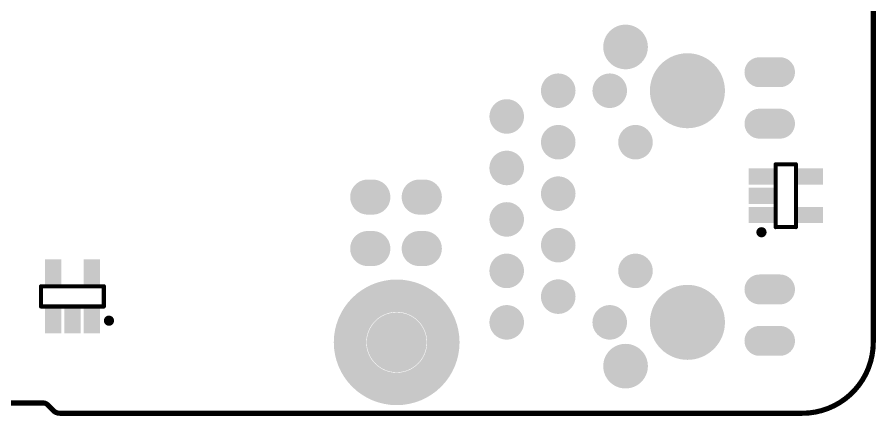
# Model space of a CAD drawing. Header units: millimetres. Extents: x 33.87 to 37.23, y 19.07 to 21.28.
# Drawn here: x 35.565 to 37.231, y 19.07 to 19.845 of the extents above; entities that cross this region are included whole.
import ezdxf

# ---------------------------------------------------------------- set-up
doc = ezdxf.new("R2010")
doc.units = ezdxf.units.MM
doc.header["$MEASUREMENT"] = 0
for name, color, linetype in [('BottomLayer', 5, 'Continuous'), ('BottomOverlay', 54, 'Continuous'), ('BottomPaste', 16, 'Continuous'), ('BottomSolder', 6, 'Continuous'), ('KeepOutLayer', 6, 'Continuous'), ('MidLayer1', 16, 'Continuous'), ('MidLayer2', 76, 'Continuous'), ('MidLayer3', 90, 'Continuous'), ('MidLayer4', 156, 'Continuous'), ('MidLayer5', 130, 'Continuous'), ('MidLayer6', 216, 'Continuous'), ('MultiLayer', 9, 'Continuous')]:
    doc.layers.add(name, color=color, linetype=linetype)

# ---------------------------------------------------------------- blocks, each defined once
blk = doc.blocks.new('RJ45____POE_10')
at = {"layer": 'BottomLayer'}
for points, const_width in [([(-0.2398, -0.07, 1), (-0.2102, -0.07, 1)], 0.0295), ([(-0.1398, -0.07, 1), (-0.1102, -0.07, 1)], 0.0295), ([(-0.0398, -0.07, 1), (-0.0102, -0.07, 1)], 0.0295), ([(0.0602, -0.07, 1), (0.0898, -0.07, 1)], 0.0295), ([(0.1602, -0.07, 1), (0.1898, -0.07, 1)], 0.0295), ([(-0.1898, -0.17, 1), (-0.1602, -0.17, 1)], 0.0295), ([(-0.0898, -0.17, 1), (-0.0602, -0.17, 1)], 0.0295), ([(0.0102, -0.17, 1), (0.0398, -0.17, 1)], 0.0295), ([(0.1102, -0.17, 1), (0.1398, -0.17, 1)], 0.0295), ([(0.2102, -0.17, 1), (0.2398, -0.17, 1)], 0.0295), ([(-0.2398, -0.27, 1), (-0.2102, -0.27, 1)], 0.0295), ([(0.2102, -0.27, 1), (0.2398, -0.27, 1)], 0.0295), ([(-0.3297, -0.3007, 1), (-0.2904, -0.3007, 1)], 0.0394), ([(0.2904, -0.3007, 1), (0.3297, -0.3007, 1)], 0.0394), ([(-0.1398, -0.32, 1), (-0.1102, -0.32, 1)], 0.0295), ([(0.1102, -0.32, 1), (0.1398, -0.32, 1)], 0.0295), ([(-0.2594, -0.4208, 1), (-0.1906, -0.4208, 1)], 0.0689), ([(0.1906, -0.4208, 1), (0.2594, -0.4208, 1)], 0.0689), ([(-0.2735, -0.5606, 1), (-0.2485, -0.5606, 1)], 0.025), ([(-0.1735, -0.5606, 1), (-0.1485, -0.5606, 1)], 0.025), ([(0.1485, -0.5606, 1), (0.1735, -0.5606, 1)], 0.025), ([(0.2485, -0.5606, 1), (0.2735, -0.5606, 1)], 0.025), ([(-0.2735, -0.6006, 1), (-0.2485, -0.6006, 1)], 0.025), ([(-0.1735, -0.6006, 1), (-0.1485, -0.6006, 1)], 0.025), ([(0.1485, -0.6006, 1), (0.1735, -0.6006, 1)], 0.025), ([(0.2485, -0.6006, 1), (0.2735, -0.6006, 1)], 0.025)]:
    blk.add_lwpolyline(points, format="xyb", close=True, dxfattribs=dict(at, const_width=const_width))
at = {"layer": 'BottomLayer', "const_width": 0.05}
for points in [[(-0.261, -0.6006), (-0.261, -0.5606)], [(-0.161, -0.6006), (-0.161, -0.5606)], [(0.161, -0.6006), (0.161, -0.5606)], [(0.261, -0.6006), (0.261, -0.5606)]]:
    blk.add_lwpolyline(points, dxfattribs=at)
at = {"layer": 'BottomSolder'}
for points, const_width in [([(-0.2418, -0.07, 1), (-0.2082, -0.07, 1)], 0.0335), ([(-0.1418, -0.07, 1), (-0.1082, -0.07, 1)], 0.0335), ([(-0.0418, -0.07, 1), (-0.0082, -0.07, 1)], 0.0335), ([(0.0582, -0.07, 1), (0.0918, -0.07, 1)], 0.0335), ([(0.1582, -0.07, 1), (0.1918, -0.07, 1)], 0.0335), ([(-0.1918, -0.17, 1), (-0.1582, -0.17, 1)], 0.0335), ([(-0.0918, -0.17, 1), (-0.0582, -0.17, 1)], 0.0335), ([(0.0082, -0.17, 1), (0.0418, -0.17, 1)], 0.0335), ([(0.1082, -0.17, 1), (0.1418, -0.17, 1)], 0.0335), ([(0.2082, -0.17, 1), (0.2418, -0.17, 1)], 0.0335), ([(-0.2418, -0.27, 1), (-0.2082, -0.27, 1)], 0.0335), ([(0.2082, -0.27, 1), (0.2418, -0.27, 1)], 0.0335), ([(-0.3317, -0.3007, 1), (-0.2884, -0.3007, 1)], 0.0434), ([(0.2884, -0.3007, 1), (0.3317, -0.3007, 1)], 0.0434), ([(-0.1418, -0.32, 1), (-0.1082, -0.32, 1)], 0.0335), ([(0.1082, -0.32, 1), (0.1418, -0.32, 1)], 0.0335), ([(-0.2614, -0.4208, 1), (-0.1886, -0.4208, 1)], 0.0729), ([(0.1886, -0.4208, 1), (0.2614, -0.4208, 1)], 0.0729), ([(-0.2755, -0.5606, 1), (-0.2465, -0.5606, 1)], 0.029), ([(-0.1755, -0.5606, 1), (-0.1465, -0.5606, 1)], 0.029), ([(0.1465, -0.5606, 1), (0.1755, -0.5606, 1)], 0.029), ([(0.2465, -0.5606, 1), (0.2755, -0.5606, 1)], 0.029), ([(-0.2755, -0.6006, 1), (-0.2465, -0.6006, 1)], 0.029), ([(-0.1755, -0.6006, 1), (-0.1465, -0.6006, 1)], 0.029), ([(0.1465, -0.6006, 1), (0.1755, -0.6006, 1)], 0.029), ([(0.2465, -0.6006, 1), (0.2755, -0.6006, 1)], 0.029)]:
    blk.add_lwpolyline(points, format="xyb", close=True, dxfattribs=dict(at, const_width=const_width))
at = {"layer": 'BottomSolder', "const_width": 0.058}
for points in [[(-0.261, -0.6006), (-0.261, -0.5606)], [(-0.161, -0.6006), (-0.161, -0.5606)], [(0.161, -0.6006), (0.161, -0.5606)], [(0.261, -0.6006), (0.261, -0.5606)]]:
    blk.add_lwpolyline(points, dxfattribs=at)
at = {"layer": 'MidLayer1'}
for points, const_width in [([(-0.2398, -0.07, 1), (-0.2102, -0.07, 1)], 0.0295), ([(-0.1398, -0.07, 1), (-0.1102, -0.07, 1)], 0.0295), ([(-0.0398, -0.07, 1), (-0.0102, -0.07, 1)], 0.0295), ([(0.0602, -0.07, 1), (0.0898, -0.07, 1)], 0.0295), ([(0.1602, -0.07, 1), (0.1898, -0.07, 1)], 0.0295), ([(-0.1898, -0.17, 1), (-0.1602, -0.17, 1)], 0.0295), ([(-0.0898, -0.17, 1), (-0.0602, -0.17, 1)], 0.0295), ([(0.0102, -0.17, 1), (0.0398, -0.17, 1)], 0.0295), ([(0.1102, -0.17, 1), (0.1398, -0.17, 1)], 0.0295), ([(0.2102, -0.17, 1), (0.2398, -0.17, 1)], 0.0295), ([(-0.2398, -0.27, 1), (-0.2102, -0.27, 1)], 0.0295), ([(0.2102, -0.27, 1), (0.2398, -0.27, 1)], 0.0295), ([(-0.3297, -0.3007, 1), (-0.2904, -0.3007, 1)], 0.0394), ([(0.2904, -0.3007, 1), (0.3297, -0.3007, 1)], 0.0394), ([(-0.1398, -0.32, 1), (-0.1102, -0.32, 1)], 0.0295), ([(0.1102, -0.32, 1), (0.1398, -0.32, 1)], 0.0295), ([(-0.2594, -0.4208, 1), (-0.1906, -0.4208, 1)], 0.0689), ([(0.1906, -0.4208, 1), (0.2594, -0.4208, 1)], 0.0689), ([(-0.2735, -0.5606, 1), (-0.2485, -0.5606, 1)], 0.025), ([(-0.1735, -0.5606, 1), (-0.1485, -0.5606, 1)], 0.025), ([(0.1485, -0.5606, 1), (0.1735, -0.5606, 1)], 0.025), ([(0.2485, -0.5606, 1), (0.2735, -0.5606, 1)], 0.025), ([(-0.2735, -0.6006, 1), (-0.2485, -0.6006, 1)], 0.025), ([(-0.1735, -0.6006, 1), (-0.1485, -0.6006, 1)], 0.025), ([(0.1485, -0.6006, 1), (0.1735, -0.6006, 1)], 0.025), ([(0.2485, -0.6006, 1), (0.2735, -0.6006, 1)], 0.025)]:
    blk.add_lwpolyline(points, format="xyb", close=True, dxfattribs=dict(at, const_width=const_width))
at = {"layer": 'MidLayer1', "const_width": 0.05}
for points in [[(-0.261, -0.6006), (-0.261, -0.5606)], [(-0.161, -0.6006), (-0.161, -0.5606)], [(0.161, -0.6006), (0.161, -0.5606)], [(0.261, -0.6006), (0.261, -0.5606)]]:
    blk.add_lwpolyline(points, dxfattribs=at)
at = {"layer": 'MidLayer2'}
for points, const_width in [([(-0.2398, -0.07, 1), (-0.2102, -0.07, 1)], 0.0295), ([(-0.1398, -0.07, 1), (-0.1102, -0.07, 1)], 0.0295), ([(-0.0398, -0.07, 1), (-0.0102, -0.07, 1)], 0.0295), ([(0.0602, -0.07, 1), (0.0898, -0.07, 1)], 0.0295), ([(0.1602, -0.07, 1), (0.1898, -0.07, 1)], 0.0295), ([(-0.1898, -0.17, 1), (-0.1602, -0.17, 1)], 0.0295), ([(-0.0898, -0.17, 1), (-0.0602, -0.17, 1)], 0.0295), ([(0.0102, -0.17, 1), (0.0398, -0.17, 1)], 0.0295), ([(0.1102, -0.17, 1), (0.1398, -0.17, 1)], 0.0295), ([(0.2102, -0.17, 1), (0.2398, -0.17, 1)], 0.0295), ([(-0.2398, -0.27, 1), (-0.2102, -0.27, 1)], 0.0295), ([(0.2102, -0.27, 1), (0.2398, -0.27, 1)], 0.0295), ([(-0.3297, -0.3007, 1), (-0.2904, -0.3007, 1)], 0.0394), ([(0.2904, -0.3007, 1), (0.3297, -0.3007, 1)], 0.0394), ([(-0.1398, -0.32, 1), (-0.1102, -0.32, 1)], 0.0295), ([(0.1102, -0.32, 1), (0.1398, -0.32, 1)], 0.0295), ([(-0.2594, -0.4208, 1), (-0.1906, -0.4208, 1)], 0.0689), ([(0.1906, -0.4208, 1), (0.2594, -0.4208, 1)], 0.0689), ([(-0.2735, -0.5606, 1), (-0.2485, -0.5606, 1)], 0.025), ([(-0.1735, -0.5606, 1), (-0.1485, -0.5606, 1)], 0.025), ([(0.1485, -0.5606, 1), (0.1735, -0.5606, 1)], 0.025), ([(0.2485, -0.5606, 1), (0.2735, -0.5606, 1)], 0.025), ([(-0.2735, -0.6006, 1), (-0.2485, -0.6006, 1)], 0.025), ([(-0.1735, -0.6006, 1), (-0.1485, -0.6006, 1)], 0.025), ([(0.1485, -0.6006, 1), (0.1735, -0.6006, 1)], 0.025), ([(0.2485, -0.6006, 1), (0.2735, -0.6006, 1)], 0.025)]:
    blk.add_lwpolyline(points, format="xyb", close=True, dxfattribs=dict(at, const_width=const_width))
at = {"layer": 'MidLayer2', "const_width": 0.05}
for points in [[(-0.261, -0.6006), (-0.261, -0.5606)], [(-0.161, -0.6006), (-0.161, -0.5606)], [(0.161, -0.6006), (0.161, -0.5606)], [(0.261, -0.6006), (0.261, -0.5606)]]:
    blk.add_lwpolyline(points, dxfattribs=at)
at = {"layer": 'MidLayer3'}
for points, const_width in [([(-0.2398, -0.07, 1), (-0.2102, -0.07, 1)], 0.0295), ([(-0.1398, -0.07, 1), (-0.1102, -0.07, 1)], 0.0295), ([(-0.0398, -0.07, 1), (-0.0102, -0.07, 1)], 0.0295), ([(0.0602, -0.07, 1), (0.0898, -0.07, 1)], 0.0295), ([(0.1602, -0.07, 1), (0.1898, -0.07, 1)], 0.0295), ([(-0.1898, -0.17, 1), (-0.1602, -0.17, 1)], 0.0295), ([(-0.0898, -0.17, 1), (-0.0602, -0.17, 1)], 0.0295), ([(0.0102, -0.17, 1), (0.0398, -0.17, 1)], 0.0295), ([(0.1102, -0.17, 1), (0.1398, -0.17, 1)], 0.0295), ([(0.2102, -0.17, 1), (0.2398, -0.17, 1)], 0.0295), ([(-0.2398, -0.27, 1), (-0.2102, -0.27, 1)], 0.0295), ([(0.2102, -0.27, 1), (0.2398, -0.27, 1)], 0.0295), ([(-0.3297, -0.3007, 1), (-0.2904, -0.3007, 1)], 0.0394), ([(0.2904, -0.3007, 1), (0.3297, -0.3007, 1)], 0.0394), ([(-0.1398, -0.32, 1), (-0.1102, -0.32, 1)], 0.0295), ([(0.1102, -0.32, 1), (0.1398, -0.32, 1)], 0.0295), ([(-0.2594, -0.4208, 1), (-0.1906, -0.4208, 1)], 0.0689), ([(0.1906, -0.4208, 1), (0.2594, -0.4208, 1)], 0.0689), ([(-0.2735, -0.5606, 1), (-0.2485, -0.5606, 1)], 0.025), ([(-0.1735, -0.5606, 1), (-0.1485, -0.5606, 1)], 0.025), ([(0.1485, -0.5606, 1), (0.1735, -0.5606, 1)], 0.025), ([(0.2485, -0.5606, 1), (0.2735, -0.5606, 1)], 0.025), ([(-0.2735, -0.6006, 1), (-0.2485, -0.6006, 1)], 0.025), ([(-0.1735, -0.6006, 1), (-0.1485, -0.6006, 1)], 0.025), ([(0.1485, -0.6006, 1), (0.1735, -0.6006, 1)], 0.025), ([(0.2485, -0.6006, 1), (0.2735, -0.6006, 1)], 0.025)]:
    blk.add_lwpolyline(points, format="xyb", close=True, dxfattribs=dict(at, const_width=const_width))
at = {"layer": 'MidLayer3', "const_width": 0.05}
for points in [[(-0.261, -0.6006), (-0.261, -0.5606)], [(-0.161, -0.6006), (-0.161, -0.5606)], [(0.161, -0.6006), (0.161, -0.5606)], [(0.261, -0.6006), (0.261, -0.5606)]]:
    blk.add_lwpolyline(points, dxfattribs=at)
at = {"layer": 'MidLayer4'}
for points, const_width in [([(-0.2398, -0.07, 1), (-0.2102, -0.07, 1)], 0.0295), ([(-0.1398, -0.07, 1), (-0.1102, -0.07, 1)], 0.0295), ([(-0.0398, -0.07, 1), (-0.0102, -0.07, 1)], 0.0295), ([(0.0602, -0.07, 1), (0.0898, -0.07, 1)], 0.0295), ([(0.1602, -0.07, 1), (0.1898, -0.07, 1)], 0.0295), ([(-0.1898, -0.17, 1), (-0.1602, -0.17, 1)], 0.0295), ([(-0.0898, -0.17, 1), (-0.0602, -0.17, 1)], 0.0295), ([(0.0102, -0.17, 1), (0.0398, -0.17, 1)], 0.0295), ([(0.1102, -0.17, 1), (0.1398, -0.17, 1)], 0.0295), ([(0.2102, -0.17, 1), (0.2398, -0.17, 1)], 0.0295), ([(-0.2398, -0.27, 1), (-0.2102, -0.27, 1)], 0.0295), ([(0.2102, -0.27, 1), (0.2398, -0.27, 1)], 0.0295), ([(-0.3297, -0.3007, 1), (-0.2904, -0.3007, 1)], 0.0394), ([(0.2904, -0.3007, 1), (0.3297, -0.3007, 1)], 0.0394), ([(-0.1398, -0.32, 1), (-0.1102, -0.32, 1)], 0.0295), ([(0.1102, -0.32, 1), (0.1398, -0.32, 1)], 0.0295), ([(-0.2594, -0.4208, 1), (-0.1906, -0.4208, 1)], 0.0689), ([(0.1906, -0.4208, 1), (0.2594, -0.4208, 1)], 0.0689), ([(-0.2735, -0.5606, 1), (-0.2485, -0.5606, 1)], 0.025), ([(-0.1735, -0.5606, 1), (-0.1485, -0.5606, 1)], 0.025), ([(0.1485, -0.5606, 1), (0.1735, -0.5606, 1)], 0.025), ([(0.2485, -0.5606, 1), (0.2735, -0.5606, 1)], 0.025), ([(-0.2735, -0.6006, 1), (-0.2485, -0.6006, 1)], 0.025), ([(-0.1735, -0.6006, 1), (-0.1485, -0.6006, 1)], 0.025), ([(0.1485, -0.6006, 1), (0.1735, -0.6006, 1)], 0.025), ([(0.2485, -0.6006, 1), (0.2735, -0.6006, 1)], 0.025)]:
    blk.add_lwpolyline(points, format="xyb", close=True, dxfattribs=dict(at, const_width=const_width))
at = {"layer": 'MidLayer4', "const_width": 0.05}
for points in [[(-0.261, -0.6006), (-0.261, -0.5606)], [(-0.161, -0.6006), (-0.161, -0.5606)], [(0.161, -0.6006), (0.161, -0.5606)], [(0.261, -0.6006), (0.261, -0.5606)]]:
    blk.add_lwpolyline(points, dxfattribs=at)
at = {"layer": 'MidLayer5'}
for points, const_width in [([(-0.2398, -0.07, 1), (-0.2102, -0.07, 1)], 0.0295), ([(-0.1398, -0.07, 1), (-0.1102, -0.07, 1)], 0.0295), ([(-0.0398, -0.07, 1), (-0.0102, -0.07, 1)], 0.0295), ([(0.0602, -0.07, 1), (0.0898, -0.07, 1)], 0.0295), ([(0.1602, -0.07, 1), (0.1898, -0.07, 1)], 0.0295), ([(-0.1898, -0.17, 1), (-0.1602, -0.17, 1)], 0.0295), ([(-0.0898, -0.17, 1), (-0.0602, -0.17, 1)], 0.0295), ([(0.0102, -0.17, 1), (0.0398, -0.17, 1)], 0.0295), ([(0.1102, -0.17, 1), (0.1398, -0.17, 1)], 0.0295), ([(0.2102, -0.17, 1), (0.2398, -0.17, 1)], 0.0295), ([(-0.2398, -0.27, 1), (-0.2102, -0.27, 1)], 0.0295), ([(0.2102, -0.27, 1), (0.2398, -0.27, 1)], 0.0295), ([(-0.3297, -0.3007, 1), (-0.2904, -0.3007, 1)], 0.0394), ([(0.2904, -0.3007, 1), (0.3297, -0.3007, 1)], 0.0394), ([(-0.1398, -0.32, 1), (-0.1102, -0.32, 1)], 0.0295), ([(0.1102, -0.32, 1), (0.1398, -0.32, 1)], 0.0295), ([(-0.2594, -0.4208, 1), (-0.1906, -0.4208, 1)], 0.0689), ([(0.1906, -0.4208, 1), (0.2594, -0.4208, 1)], 0.0689), ([(-0.2735, -0.5606, 1), (-0.2485, -0.5606, 1)], 0.025), ([(-0.1735, -0.5606, 1), (-0.1485, -0.5606, 1)], 0.025), ([(0.1485, -0.5606, 1), (0.1735, -0.5606, 1)], 0.025), ([(0.2485, -0.5606, 1), (0.2735, -0.5606, 1)], 0.025), ([(-0.2735, -0.6006, 1), (-0.2485, -0.6006, 1)], 0.025), ([(-0.1735, -0.6006, 1), (-0.1485, -0.6006, 1)], 0.025), ([(0.1485, -0.6006, 1), (0.1735, -0.6006, 1)], 0.025), ([(0.2485, -0.6006, 1), (0.2735, -0.6006, 1)], 0.025)]:
    blk.add_lwpolyline(points, format="xyb", close=True, dxfattribs=dict(at, const_width=const_width))
at = {"layer": 'MidLayer5', "const_width": 0.05}
for points in [[(-0.261, -0.6006), (-0.261, -0.5606)], [(-0.161, -0.6006), (-0.161, -0.5606)], [(0.161, -0.6006), (0.161, -0.5606)], [(0.261, -0.6006), (0.261, -0.5606)]]:
    blk.add_lwpolyline(points, dxfattribs=at)
at = {"layer": 'MidLayer6'}
for points, const_width in [([(-0.2398, -0.07, 1), (-0.2102, -0.07, 1)], 0.0295), ([(-0.1398, -0.07, 1), (-0.1102, -0.07, 1)], 0.0295), ([(-0.0398, -0.07, 1), (-0.0102, -0.07, 1)], 0.0295), ([(0.0602, -0.07, 1), (0.0898, -0.07, 1)], 0.0295), ([(0.1602, -0.07, 1), (0.1898, -0.07, 1)], 0.0295), ([(-0.1898, -0.17, 1), (-0.1602, -0.17, 1)], 0.0295), ([(-0.0898, -0.17, 1), (-0.0602, -0.17, 1)], 0.0295), ([(0.0102, -0.17, 1), (0.0398, -0.17, 1)], 0.0295), ([(0.1102, -0.17, 1), (0.1398, -0.17, 1)], 0.0295), ([(0.2102, -0.17, 1), (0.2398, -0.17, 1)], 0.0295), ([(-0.2398, -0.27, 1), (-0.2102, -0.27, 1)], 0.0295), ([(0.2102, -0.27, 1), (0.2398, -0.27, 1)], 0.0295), ([(-0.3297, -0.3007, 1), (-0.2904, -0.3007, 1)], 0.0394), ([(0.2904, -0.3007, 1), (0.3297, -0.3007, 1)], 0.0394), ([(-0.1398, -0.32, 1), (-0.1102, -0.32, 1)], 0.0295), ([(0.1102, -0.32, 1), (0.1398, -0.32, 1)], 0.0295), ([(-0.2594, -0.4208, 1), (-0.1906, -0.4208, 1)], 0.0689), ([(0.1906, -0.4208, 1), (0.2594, -0.4208, 1)], 0.0689), ([(-0.2735, -0.5606, 1), (-0.2485, -0.5606, 1)], 0.025), ([(-0.1735, -0.5606, 1), (-0.1485, -0.5606, 1)], 0.025), ([(0.1485, -0.5606, 1), (0.1735, -0.5606, 1)], 0.025), ([(0.2485, -0.5606, 1), (0.2735, -0.5606, 1)], 0.025), ([(-0.2735, -0.6006, 1), (-0.2485, -0.6006, 1)], 0.025), ([(-0.1735, -0.6006, 1), (-0.1485, -0.6006, 1)], 0.025), ([(0.1485, -0.6006, 1), (0.1735, -0.6006, 1)], 0.025), ([(0.2485, -0.6006, 1), (0.2735, -0.6006, 1)], 0.025)]:
    blk.add_lwpolyline(points, format="xyb", close=True, dxfattribs=dict(at, const_width=const_width))
at = {"layer": 'MidLayer6', "const_width": 0.05}
for points in [[(-0.261, -0.6006), (-0.261, -0.5606)], [(-0.161, -0.6006), (-0.161, -0.5606)], [(0.161, -0.6006), (0.161, -0.5606)], [(0.261, -0.6006), (0.261, -0.5606)]]:
    blk.add_lwpolyline(points, dxfattribs=at)
at = {"layer": 'MultiLayer'}
for points, const_width in [([(-0.2398, -0.07, 1), (-0.2102, -0.07, 1)], 0.0295), ([(-0.1398, -0.07, 1), (-0.1102, -0.07, 1)], 0.0295), ([(-0.0398, -0.07, 1), (-0.0102, -0.07, 1)], 0.0295), ([(0.0602, -0.07, 1), (0.0898, -0.07, 1)], 0.0295), ([(0.1602, -0.07, 1), (0.1898, -0.07, 1)], 0.0295), ([(-0.1898, -0.17, 1), (-0.1602, -0.17, 1)], 0.0295), ([(-0.0898, -0.17, 1), (-0.0602, -0.17, 1)], 0.0295), ([(0.0102, -0.17, 1), (0.0398, -0.17, 1)], 0.0295), ([(0.1102, -0.17, 1), (0.1398, -0.17, 1)], 0.0295), ([(0.2102, -0.17, 1), (0.2398, -0.17, 1)], 0.0295), ([(-0.2398, -0.27, 1), (-0.2102, -0.27, 1)], 0.0295), ([(0.2102, -0.27, 1), (0.2398, -0.27, 1)], 0.0295), ([(-0.3297, -0.3007, 1), (-0.2904, -0.3007, 1)], 0.0394), ([(0.2904, -0.3007, 1), (0.3297, -0.3007, 1)], 0.0394), ([(-0.1398, -0.32, 1), (-0.1102, -0.32, 1)], 0.0295), ([(0.1102, -0.32, 1), (0.1398, -0.32, 1)], 0.0295), ([(-0.2594, -0.4208, 1), (-0.1906, -0.4208, 1)], 0.0689), ([(0.1906, -0.4208, 1), (0.2594, -0.4208, 1)], 0.0689), ([(-0.2735, -0.5606, 1), (-0.2485, -0.5606, 1)], 0.025), ([(-0.1735, -0.5606, 1), (-0.1485, -0.5606, 1)], 0.025), ([(0.1485, -0.5606, 1), (0.1735, -0.5606, 1)], 0.025), ([(0.2485, -0.5606, 1), (0.2735, -0.5606, 1)], 0.025), ([(-0.2735, -0.6006, 1), (-0.2485, -0.6006, 1)], 0.025), ([(-0.1735, -0.6006, 1), (-0.1485, -0.6006, 1)], 0.025), ([(0.1485, -0.6006, 1), (0.1735, -0.6006, 1)], 0.025), ([(0.2485, -0.6006, 1), (0.2735, -0.6006, 1)], 0.025)]:
    blk.add_lwpolyline(points, format="xyb", close=True, dxfattribs=dict(at, const_width=const_width))
at = {"layer": 'MultiLayer', "const_width": 0.05}
for points in [[(-0.261, -0.6006), (-0.261, -0.5606)], [(-0.161, -0.6006), (-0.161, -0.5606)], [(0.161, -0.6006), (0.161, -0.5606)], [(0.261, -0.6006), (0.261, -0.5606)]]:
    blk.add_lwpolyline(points, dxfattribs=at)
blk = doc.blocks.new('H______2_2_32')
at = {"layer": 'BottomLayer', "const_width": 0.06}
for points in [[(-0.005, 0), (0.005, 0)], [(0.095, 0), (0.105, 0)], [(-0.005, -0.1), (0.005, -0.1)], [(0.095, -0.1), (0.105, -0.1)]]:
    blk.add_lwpolyline(points, dxfattribs=at)
at = {"layer": 'BottomLayer', "const_width": 0.03}
for points in [[(-0.02, 0, 1), (0.01, 0, 1)], [(-0.01, 0, 1), (0.02, 0, 1)], [(0.08, 0, 1), (0.11, 0, 1)], [(0.09, 0, 1), (0.12, 0, 1)], [(-0.02, -0.1, 1), (0.01, -0.1, 1)], [(-0.01, -0.1, 1), (0.02, -0.1, 1)], [(0.08, -0.1, 1), (0.11, -0.1, 1)], [(0.09, -0.1, 1), (0.12, -0.1, 1)]]:
    blk.add_lwpolyline(points, format="xyb", close=True, dxfattribs=at)
at = {"layer": 'BottomSolder', "const_width": 0.068}
for points in [[(-0.005, 0), (0.005, 0)], [(0.095, 0), (0.105, 0)], [(-0.005, -0.1), (0.005, -0.1)], [(0.095, -0.1), (0.105, -0.1)]]:
    blk.add_lwpolyline(points, dxfattribs=at)
at = {"layer": 'BottomSolder', "const_width": 0.034}
for points in [[(-0.022, 0, 1), (0.012, 0, 1)], [(-0.012, 0, 1), (0.022, 0, 1)], [(0.078, 0, 1), (0.112, 0, 1)], [(0.088, 0, 1), (0.122, 0, 1)], [(-0.022, -0.1, 1), (0.012, -0.1, 1)], [(-0.012, -0.1, 1), (0.022, -0.1, 1)], [(0.078, -0.1, 1), (0.112, -0.1, 1)], [(0.088, -0.1, 1), (0.122, -0.1, 1)]]:
    blk.add_lwpolyline(points, format="xyb", close=True, dxfattribs=at)
at = {"layer": 'MidLayer1', "const_width": 0.06}
for points in [[(-0.005, 0), (0.005, 0)], [(0.095, 0), (0.105, 0)], [(-0.005, -0.1), (0.005, -0.1)], [(0.095, -0.1), (0.105, -0.1)]]:
    blk.add_lwpolyline(points, dxfattribs=at)
at = {"layer": 'MidLayer1', "const_width": 0.03}
for points in [[(-0.02, 0, 1), (0.01, 0, 1)], [(-0.01, 0, 1), (0.02, 0, 1)], [(0.08, 0, 1), (0.11, 0, 1)], [(0.09, 0, 1), (0.12, 0, 1)], [(-0.02, -0.1, 1), (0.01, -0.1, 1)], [(-0.01, -0.1, 1), (0.02, -0.1, 1)], [(0.08, -0.1, 1), (0.11, -0.1, 1)], [(0.09, -0.1, 1), (0.12, -0.1, 1)]]:
    blk.add_lwpolyline(points, format="xyb", close=True, dxfattribs=at)
at = {"layer": 'MidLayer2', "const_width": 0.06}
for points in [[(-0.005, 0), (0.005, 0)], [(0.095, 0), (0.105, 0)], [(-0.005, -0.1), (0.005, -0.1)], [(0.095, -0.1), (0.105, -0.1)]]:
    blk.add_lwpolyline(points, dxfattribs=at)
at = {"layer": 'MidLayer2', "const_width": 0.03}
for points in [[(-0.02, 0, 1), (0.01, 0, 1)], [(-0.01, 0, 1), (0.02, 0, 1)], [(0.08, 0, 1), (0.11, 0, 1)], [(0.09, 0, 1), (0.12, 0, 1)], [(-0.02, -0.1, 1), (0.01, -0.1, 1)], [(-0.01, -0.1, 1), (0.02, -0.1, 1)], [(0.08, -0.1, 1), (0.11, -0.1, 1)], [(0.09, -0.1, 1), (0.12, -0.1, 1)]]:
    blk.add_lwpolyline(points, format="xyb", close=True, dxfattribs=at)
at = {"layer": 'MidLayer3', "const_width": 0.06}
for points in [[(-0.005, 0), (0.005, 0)], [(0.095, 0), (0.105, 0)], [(-0.005, -0.1), (0.005, -0.1)], [(0.095, -0.1), (0.105, -0.1)]]:
    blk.add_lwpolyline(points, dxfattribs=at)
at = {"layer": 'MidLayer3', "const_width": 0.03}
for points in [[(-0.02, 0, 1), (0.01, 0, 1)], [(-0.01, 0, 1), (0.02, 0, 1)], [(0.08, 0, 1), (0.11, 0, 1)], [(0.09, 0, 1), (0.12, 0, 1)], [(-0.02, -0.1, 1), (0.01, -0.1, 1)], [(-0.01, -0.1, 1), (0.02, -0.1, 1)], [(0.08, -0.1, 1), (0.11, -0.1, 1)], [(0.09, -0.1, 1), (0.12, -0.1, 1)]]:
    blk.add_lwpolyline(points, format="xyb", close=True, dxfattribs=at)
at = {"layer": 'MidLayer4', "const_width": 0.06}
for points in [[(-0.005, 0), (0.005, 0)], [(0.095, 0), (0.105, 0)], [(-0.005, -0.1), (0.005, -0.1)], [(0.095, -0.1), (0.105, -0.1)]]:
    blk.add_lwpolyline(points, dxfattribs=at)
at = {"layer": 'MidLayer4', "const_width": 0.03}
for points in [[(-0.02, 0, 1), (0.01, 0, 1)], [(-0.01, 0, 1), (0.02, 0, 1)], [(0.08, 0, 1), (0.11, 0, 1)], [(0.09, 0, 1), (0.12, 0, 1)], [(-0.02, -0.1, 1), (0.01, -0.1, 1)], [(-0.01, -0.1, 1), (0.02, -0.1, 1)], [(0.08, -0.1, 1), (0.11, -0.1, 1)], [(0.09, -0.1, 1), (0.12, -0.1, 1)]]:
    blk.add_lwpolyline(points, format="xyb", close=True, dxfattribs=at)
at = {"layer": 'MidLayer5', "const_width": 0.06}
for points in [[(-0.005, 0), (0.005, 0)], [(0.095, 0), (0.105, 0)], [(-0.005, -0.1), (0.005, -0.1)], [(0.095, -0.1), (0.105, -0.1)]]:
    blk.add_lwpolyline(points, dxfattribs=at)
at = {"layer": 'MidLayer5', "const_width": 0.03}
for points in [[(-0.02, 0, 1), (0.01, 0, 1)], [(-0.01, 0, 1), (0.02, 0, 1)], [(0.08, 0, 1), (0.11, 0, 1)], [(0.09, 0, 1), (0.12, 0, 1)], [(-0.02, -0.1, 1), (0.01, -0.1, 1)], [(-0.01, -0.1, 1), (0.02, -0.1, 1)], [(0.08, -0.1, 1), (0.11, -0.1, 1)], [(0.09, -0.1, 1), (0.12, -0.1, 1)]]:
    blk.add_lwpolyline(points, format="xyb", close=True, dxfattribs=at)
at = {"layer": 'MidLayer6', "const_width": 0.06}
for points in [[(-0.005, 0), (0.005, 0)], [(0.095, 0), (0.105, 0)], [(-0.005, -0.1), (0.005, -0.1)], [(0.095, -0.1), (0.105, -0.1)]]:
    blk.add_lwpolyline(points, dxfattribs=at)
at = {"layer": 'MidLayer6', "const_width": 0.03}
for points in [[(-0.02, 0, 1), (0.01, 0, 1)], [(-0.01, 0, 1), (0.02, 0, 1)], [(0.08, 0, 1), (0.11, 0, 1)], [(0.09, 0, 1), (0.12, 0, 1)], [(-0.02, -0.1, 1), (0.01, -0.1, 1)], [(-0.01, -0.1, 1), (0.02, -0.1, 1)], [(0.08, -0.1, 1), (0.11, -0.1, 1)], [(0.09, -0.1, 1), (0.12, -0.1, 1)]]:
    blk.add_lwpolyline(points, format="xyb", close=True, dxfattribs=at)
at = {"layer": 'MultiLayer', "const_width": 0.06}
for points in [[(-0.005, 0), (0.005, 0)], [(0.095, 0), (0.105, 0)], [(-0.005, -0.1), (0.005, -0.1)], [(0.095, -0.1), (0.105, -0.1)]]:
    blk.add_lwpolyline(points, dxfattribs=at)
at = {"layer": 'MultiLayer', "const_width": 0.03}
for points in [[(-0.02, 0, 1), (0.01, 0, 1)], [(-0.01, 0, 1), (0.02, 0, 1)], [(0.08, 0, 1), (0.11, 0, 1)], [(0.09, 0, 1), (0.12, 0, 1)], [(-0.02, -0.1, 1), (0.01, -0.1, 1)], [(-0.01, -0.1, 1), (0.02, -0.1, 1)], [(0.08, -0.1, 1), (0.11, -0.1, 1)], [(0.09, -0.1, 1), (0.12, -0.1, 1)]]:
    blk.add_lwpolyline(points, format="xyb", close=True, dxfattribs=at)
blk = doc.blocks.new('SOT_23_5_B_47')
at = {"layer": 'BottomLayer'}
for points in [[(-0.0679, 0.0492), (-0.0679, 0.0256), (-0.0266, 0.0492), (-0.0266, 0.0256)], [(0.0266, 0.0492), (0.0266, 0.0256), (0.0679, 0.0492), (0.0679, 0.0256)], [(-0.0679, 0.0118), (-0.0679, -0.0118), (-0.0266, 0.0118), (-0.0266, -0.0118)], [(-0.0679, -0.0256), (-0.0679, -0.0492), (-0.0266, -0.0256), (-0.0266, -0.0492)], [(0.0266, -0.0256), (0.0266, -0.0492), (0.0679, -0.0256), (0.0679, -0.0492)]]:
    blk.add_solid(points, dxfattribs=at)
at = {"layer": 'BottomOverlay', "const_width": 0.00787}
for points in [[(-0.0197, -0.061), (-0.0197, 0.061)], [(-0.0197, 0.061), (0.0197, 0.061)], [(0.0197, -0.061), (0.0197, 0.061)], [(-0.0197, -0.061), (0.0197, -0.061)]]:
    blk.add_lwpolyline(points, dxfattribs=at)
at = {"layer": 'BottomOverlay'}
for points, const_width in [([(-0.0217, 0.061, 1), (-0.0177, 0.061, 1)], 0.00394), ([(-0.0217, 0.061, 1), (-0.0177, 0.061, 1)], 0.00394), ([(0.0177, 0.061, 1), (0.0217, 0.061, 1)], 0.00394), ([(0.0177, 0.061, 1), (0.0217, 0.061, 1)], 0.00394), ([(-0.0423, -0.0709, 1), (-0.0522, -0.0709, 1)], 0.00984), ([(-0.0546, -0.0709, 1), (-0.0497, -0.0709, 1)], 0.00492), ([(-0.0448, -0.0709, 1), (-0.0399, -0.0709, 1)], 0.00492), ([(-0.0217, -0.061, 1), (-0.0177, -0.061, 1)], 0.00394), ([(-0.0217, -0.061, 1), (-0.0177, -0.061, 1)], 0.00394), ([(0.0177, -0.061, 1), (0.0217, -0.061, 1)], 0.00394), ([(0.0177, -0.061, 1), (0.0217, -0.061, 1)], 0.00394)]:
    blk.add_lwpolyline(points, format="xyb", close=True, dxfattribs=dict(at, const_width=const_width))
at = {"layer": 'BottomPaste'}
for points in [[(-0.0679, 0.0492), (-0.0679, 0.0256), (-0.0266, 0.0492), (-0.0266, 0.0256)], [(0.0266, 0.0492), (0.0266, 0.0256), (0.0679, 0.0492), (0.0679, 0.0256)], [(-0.0679, 0.0118), (-0.0679, -0.0118), (-0.0266, 0.0118), (-0.0266, -0.0118)], [(-0.0679, -0.0256), (-0.0679, -0.0492), (-0.0266, -0.0256), (-0.0266, -0.0492)], [(0.0266, -0.0256), (0.0266, -0.0492), (0.0679, -0.0256), (0.0679, -0.0492)]]:
    blk.add_solid(points, dxfattribs=at)
at = {"layer": 'BottomSolder'}
for points in [[(-0.0719, 0.0532), (-0.0719, 0.0216), (-0.0226, 0.0532), (-0.0226, 0.0216)], [(0.0226, 0.0532), (0.0226, 0.0216), (0.0719, 0.0532), (0.0719, 0.0216)], [(-0.0719, 0.0158), (-0.0719, -0.0158), (-0.0226, 0.0158), (-0.0226, -0.0158)], [(-0.0719, -0.0216), (-0.0719, -0.0532), (-0.0226, -0.0216), (-0.0226, -0.0532)], [(0.0226, -0.0216), (0.0226, -0.0532), (0.0719, -0.0216), (0.0719, -0.0532)]]:
    blk.add_solid(points, dxfattribs=at)
blk = doc.blocks.new('SOT_23_5_B_53')
at = {"layer": 'BottomLayer'}
for points in [[(-0.0679, 0.0492), (-0.0679, 0.0256), (-0.0266, 0.0492), (-0.0266, 0.0256)], [(0.0266, 0.0492), (0.0266, 0.0256), (0.0679, 0.0492), (0.0679, 0.0256)], [(-0.0679, 0.0118), (-0.0679, -0.0118), (-0.0266, 0.0118), (-0.0266, -0.0118)], [(-0.0679, -0.0256), (-0.0679, -0.0492), (-0.0266, -0.0256), (-0.0266, -0.0492)], [(0.0266, -0.0256), (0.0266, -0.0492), (0.0679, -0.0256), (0.0679, -0.0492)]]:
    blk.add_solid(points, dxfattribs=at)
at = {"layer": 'BottomOverlay', "const_width": 0.00787}
for points in [[(-0.0197, -0.061), (-0.0197, 0.061)], [(0.0197, 0.061), (-0.0197, 0.061)], [(0.0197, -0.061), (0.0197, 0.061)], [(0.0197, -0.061), (-0.0197, -0.061)]]:
    blk.add_lwpolyline(points, dxfattribs=at)
at = {"layer": 'BottomOverlay'}
for points, const_width in [([(-0.0217, 0.061, 1), (-0.0177, 0.061, 1)], 0.00394), ([(-0.0217, 0.061, 1), (-0.0177, 0.061, 1)], 0.00394), ([(0.0177, 0.061, 1), (0.0217, 0.061, 1)], 0.00394), ([(0.0177, 0.061, 1), (0.0217, 0.061, 1)], 0.00394), ([(-0.0423, -0.0709, 1), (-0.0522, -0.0709, 1)], 0.00984), ([(-0.0546, -0.0709, 1), (-0.0497, -0.0709, 1)], 0.00492), ([(-0.0448, -0.0709, 1), (-0.0399, -0.0709, 1)], 0.00492), ([(-0.0217, -0.061, 1), (-0.0177, -0.061, 1)], 0.00394), ([(-0.0217, -0.061, 1), (-0.0177, -0.061, 1)], 0.00394), ([(0.0177, -0.061, 1), (0.0217, -0.061, 1)], 0.00394), ([(0.0177, -0.061, 1), (0.0217, -0.061, 1)], 0.00394)]:
    blk.add_lwpolyline(points, format="xyb", close=True, dxfattribs=dict(at, const_width=const_width))
at = {"layer": 'BottomPaste'}
for points in [[(-0.0679, 0.0492), (-0.0679, 0.0256), (-0.0266, 0.0492), (-0.0266, 0.0256)], [(0.0266, 0.0492), (0.0266, 0.0256), (0.0679, 0.0492), (0.0679, 0.0256)], [(-0.0679, 0.0118), (-0.0679, -0.0118), (-0.0266, 0.0118), (-0.0266, -0.0118)], [(-0.0679, -0.0256), (-0.0679, -0.0492), (-0.0266, -0.0256), (-0.0266, -0.0492)], [(0.0266, -0.0256), (0.0266, -0.0492), (0.0679, -0.0256), (0.0679, -0.0492)]]:
    blk.add_solid(points, dxfattribs=at)
at = {"layer": 'BottomSolder'}
for points in [[(-0.0719, 0.0532), (-0.0719, 0.0216), (-0.0226, 0.0532), (-0.0226, 0.0216)], [(0.0226, 0.0532), (0.0226, 0.0216), (0.0719, 0.0532), (0.0719, 0.0216)], [(-0.0719, 0.0158), (-0.0719, -0.0158), (-0.0226, 0.0158), (-0.0226, -0.0158)], [(-0.0719, -0.0216), (-0.0719, -0.0532), (-0.0226, -0.0216), (-0.0226, -0.0532)], [(0.0226, -0.0216), (0.0226, -0.0532), (0.0719, -0.0216), (0.0719, -0.0532)]]:
    blk.add_solid(points, dxfattribs=at)

msp = doc.modelspace()

# ---------------------------------------------------------------- linework, layer by layer
at = {"layer": 'BottomLayer', "const_width": 0.0541}
msp.add_lwpolyline([(36.2742, 19.2128, 1), (36.3283, 19.2128, 1)], format="xyb", close=True, dxfattribs=at)
at = {"layer": 'BottomOverlay'}
for points, const_width in [([(36.3918, 19.2128, 1), (36.2107, 19.2128, 1)], 0.063), ([(36.195, 19.2128, 1), (36.2265, 19.2128, 1)], 0.0315), ([(36.3761, 19.2128, 1), (36.4076, 19.2128, 1)], 0.0315)]:
    msp.add_lwpolyline(points, format="xyb", close=True, dxfattribs=dict(at, const_width=const_width))
at = {"layer": 'BottomSolder', "const_width": 0.0581}
msp.add_lwpolyline([(36.2722, 19.2128, 1), (36.3303, 19.2128, 1)], format="xyb", close=True, dxfattribs=at)
at = {"layer": 'KeepOutLayer', "const_width": 0.01}
for points in [[(37.2265, 19.2128), (37.2265, 21.1419)], [(35.445, 19.095), (35.615, 19.095)], [(35.6235, 19.0915), (35.635, 19.08)], [(35.6471, 19.075), (37.0887, 19.075)]]:
    msp.add_lwpolyline(points, dxfattribs=at)
for points in [[(37.2265, 19.2128, -0.414214), (37.0887, 19.075)], [(35.615, 19.095, -0.198912), (35.6235, 19.0915)], [(35.6471, 19.075, -0.198912), (35.635, 19.08)]]:
    msp.add_lwpolyline(points, format="xyb", dxfattribs=at)
at = {"layer": 'KeepOutLayer', "const_width": 0.005}
for points in [[(37.224, 19.2128, 1), (37.229, 19.2128, 1)], [(37.224, 19.2128, 1), (37.229, 19.2128, 1)], [(35.6125, 19.095, 1), (35.6175, 19.095, 1)], [(35.6125, 19.095, 1), (35.6175, 19.095, 1)], [(35.621, 19.0915, 1), (35.626, 19.0915, 1)], [(35.621, 19.0915, 1), (35.626, 19.0915, 1)], [(35.6325, 19.08, 1), (35.6375, 19.08, 1)], [(35.6325, 19.08, 1), (35.6375, 19.08, 1)], [(35.6446, 19.075, 1), (35.6496, 19.075, 1)], [(35.6446, 19.075, 1), (35.6496, 19.075, 1)], [(37.0862, 19.075, 1), (37.0912, 19.075, 1)], [(37.0862, 19.075, 1), (37.0912, 19.075, 1)]]:
    msp.add_lwpolyline(points, format="xyb", close=True, dxfattribs=at)
at = {"layer": 'MidLayer1', "const_width": 0.0541}
msp.add_lwpolyline([(36.2742, 19.2128, 1), (36.3283, 19.2128, 1)], format="xyb", close=True, dxfattribs=at)
at = {"layer": 'MidLayer2', "const_width": 0.0541}
msp.add_lwpolyline([(36.2742, 19.2128, 1), (36.3283, 19.2128, 1)], format="xyb", close=True, dxfattribs=at)
at = {"layer": 'MidLayer3', "const_width": 0.0541}
msp.add_lwpolyline([(36.2742, 19.2128, 1), (36.3283, 19.2128, 1)], format="xyb", close=True, dxfattribs=at)
at = {"layer": 'MidLayer4', "const_width": 0.0541}
msp.add_lwpolyline([(36.2742, 19.2128, 1), (36.3283, 19.2128, 1)], format="xyb", close=True, dxfattribs=at)
at = {"layer": 'MidLayer5', "const_width": 0.0541}
msp.add_lwpolyline([(36.2742, 19.2128, 1), (36.3283, 19.2128, 1)], format="xyb", close=True, dxfattribs=at)
at = {"layer": 'MidLayer6', "const_width": 0.0541}
msp.add_lwpolyline([(36.2742, 19.2128, 1), (36.3283, 19.2128, 1)], format="xyb", close=True, dxfattribs=at)
at = {"layer": 'MultiLayer', "const_width": 0.0541}
msp.add_lwpolyline([(36.2742, 19.2128, 1), (36.3283, 19.2128, 1)], format="xyb", close=True, dxfattribs=at)

# ---------------------------------------------------------------- block references
for name, p, rotation in [('RJ45____POE_10', (36.4449, 19.4766), 89.99999999999999), ('SOT_23_5_B_53', (35.6718, 19.3021), 90)]:
    msp.add_blockref(name, p, dxfattribs=dict(rotation=rotation))
for name, p in [('SOT_23_5_B_47', (37.0567, 19.4976)), ('H______2_2_32', (36.25, 19.495))]:
    msp.add_blockref(name, p)

doc.saveas('drawing.dxf')
